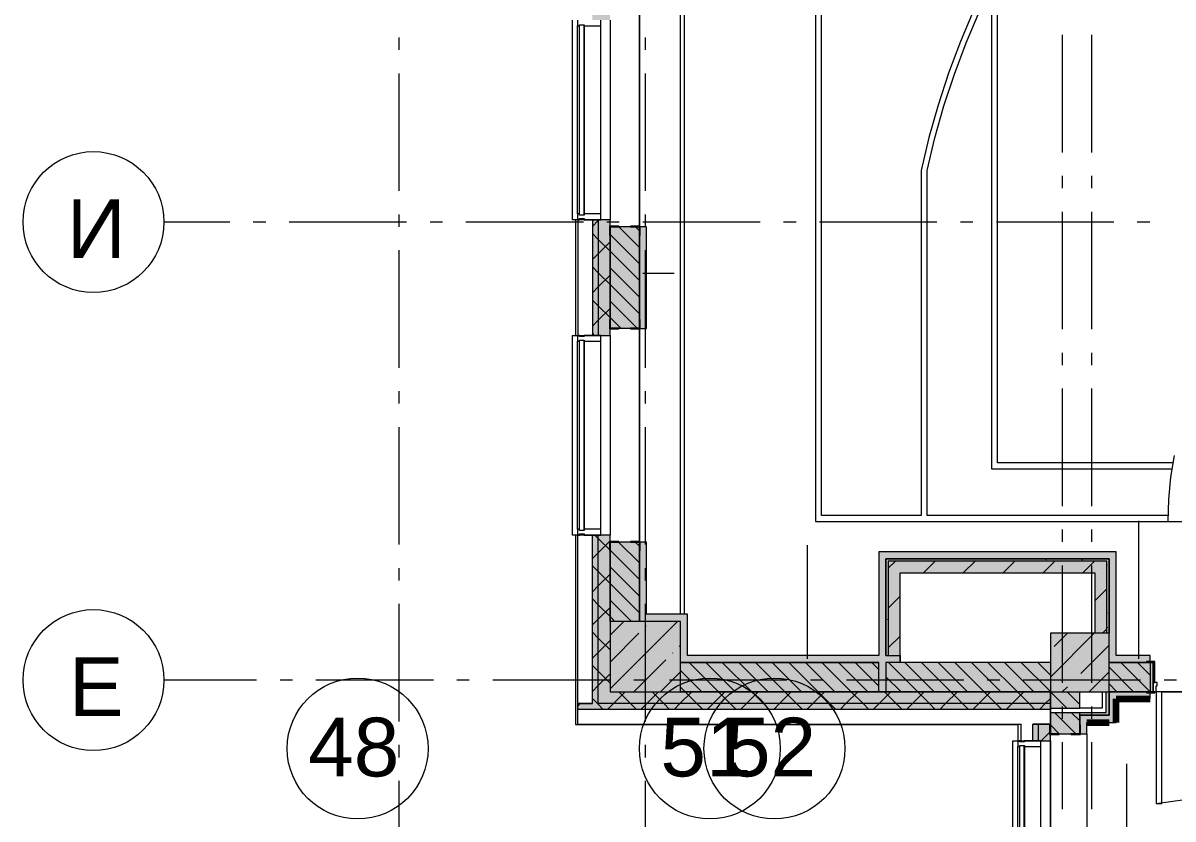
# Model space of a CAD drawing. Header units: millimetres. Extents: x -537608 to 253996, y -217170 to 186033.
# Drawn here: x -300162 to -290367, y -43134 to -36356 of the extents above; entities that cross this region are included whole.
import ezdxf

# ---------------------------------------------------------------- set-up
doc = ezdxf.new("R2010")
doc.units = ezdxf.units.MM
doc.layers.add('16) Лак 1.6м', color=160, linetype='Continuous', lineweight=90)
doc.layers.add('PDF _Геометрия', color=7, linetype='Continuous')
doc.layers.add('PDF _Текст', color=7, linetype='Continuous')
doc.layers.add('PDF _Сплошная заливка', color=7, linetype='Continuous', true_color=0xffffff)
doc.styles.add('PDF ArialMT', font='arial.ttf')

msp = doc.modelspace()

# ---------------------------------------------------------------- hatches: boundary and pattern name
at = {"layer": 'PDF _Сплошная заливка', "transparency": 33554559}
h = msp.add_hatch(color=256, dxfattribs=at)
h.paths.add_polyline_path([(-295261.3547, -42150.6668), (-295261.3547, -40715.6667), (-295311.355, -40715.6667), (-295311.355, -42150.6668)], flags=0)
h.paths.add_polyline_path([(-295311.355, -39015.6658), (-295261.3547, -39015.6658), (-295261.3547, -38030.6656), (-295311.355, -38030.6656), (-295311.355, -38192.9768)], flags=0)
h.paths.add_polyline_path([(-295261.3547, -36330.6647), (-295261.3547, -34830.6648), (-295311.355, -34830.6648), (-295311.355, -36330.6647)], flags=0)
h.paths.add_polyline_path([(-295261.3547, -33130.6639), (-295261.3547, -32145.6637), (-295311.355, -32145.6637), (-295311.355, -33130.6639)], flags=0)
h.paths.add_polyline_path([(-295261.3547, -30445.665), (-295261.3547, -28945.665), (-295311.355, -28945.665), (-295311.355, -30445.665)], flags=0)
h.paths.add_polyline_path([(-295261.3547, -27245.6642), (-295261.3547, -26260.6639), (-295311.355, -26260.6639), (-295311.355, -27245.6642)], flags=0)
h.paths.add_polyline_path([(-295261.3547, -24560.6631), (-295261.3547, -23062.1637), (-295311.355, -23062.1637), (-295311.355, -24560.6631)], flags=0)
h.paths.add_polyline_path([(-295311.355, -21362.1613), (-295261.3547, -21362.1613), (-295261.3547, -20377.8494), (-295311.355, -20377.8494), (-295311.355, -21105.3666)], flags=0)
h.paths.add_polyline_path([(-295261.3547, -18677.8486), (-295261.3547, -17176.3477), (-295311.355, -17176.3477), (-295311.355, -18677.8486)], flags=0)
h.paths.add_polyline_path([(-295311.355, -15476.348), (-295261.3547, -15476.348), (-295261.3547, -14493.3483), (-295311.355, -14493.3483), (-295311.355, -15409.4968)], flags=0)
h.paths.add_polyline_path([(-295261.3547, -12793.3472), (-295261.3547, -11300.6584), (-295311.355, -11300.6584), (-295311.355, -12793.3472)], flags=0)
h = msp.add_hatch(color=256, dxfattribs=at)
h.paths.add_polyline_path([(-295261.3547, -42050.6663), (-295161.3543, -42050.6663), (-295161.3543, -40715.6667), (-295261.3547, -40715.6667), (-295261.3547, -41450.6659)], flags=0)
h.paths.add_polyline_path([(-295161.3543, -39015.6658), (-295161.3543, -38030.6656), (-295261.3547, -38030.6656), (-295261.3547, -39015.6658)], flags=0)
h.paths.add_polyline_path([(-295161.3543, -36330.6647), (-295161.3543, -34830.6648), (-295261.3547, -34830.6648), (-295261.3547, -36330.6647)], flags=0)
h.paths.add_polyline_path([(-295161.3543, -33130.6639), (-295161.3543, -32145.6637), (-295261.3547, -32145.6637), (-295261.3547, -33130.6639)], flags=0)
h.paths.add_polyline_path([(-295161.3543, -30445.665), (-295161.3543, -28945.665), (-295261.3547, -28945.665), (-295261.3547, -30445.665)], flags=0)
h.paths.add_polyline_path([(-295161.3543, -27245.6642), (-295161.3543, -26260.6639), (-295261.3547, -26260.6639), (-295261.3547, -27245.6642)], flags=0)
h.paths.add_polyline_path([(-295161.3543, -24560.6631), (-295161.3543, -23062.1637), (-295261.3547, -23062.1637), (-295261.3547, -24560.6631)], flags=0)
h.paths.add_polyline_path([(-295161.3543, -21362.1613), (-295161.3543, -20377.8494), (-295261.3547, -20377.8494), (-295261.3547, -21362.1613)], flags=0)
h.paths.add_polyline_path([(-295161.3543, -18677.8486), (-295161.3543, -17176.3477), (-295261.3547, -17176.3477), (-295261.3547, -18677.8486)], flags=0)
h.paths.add_polyline_path([(-295261.3547, -15476.348), (-295161.3543, -15476.348), (-295161.3543, -14493.3483), (-295261.3547, -14493.3483), (-295261.3547, -15409.4968)], flags=0)
h.paths.add_polyline_path([(-295161.3543, -12793.3472), (-295161.3543, -11350.6587), (-295261.3547, -11350.6587), (-295261.3547, -12793.3472)], flags=0)
at = {"layer": 'PDF _Сплошная заливка', "true_color": 0xff7d7d, "transparency": 33554559}
for points in [[(-292871.3557, -42050.6663), (-292811.3551, -42050.6663), (-292811.3551, -40858.1664), (-292871.3557, -40858.1664), (-292871.3557, -41800.6674)], [(-290911.3555, -40918.1671), (-290911.3555, -40858.1664), (-292811.3551, -40858.1664), (-292811.3551, -40918.1671), (-291253.0918, -40918.1671)], [(-294561.356, -41450.6659), (-294501.3575, -41450.6659), (-294501.3575, -41390.6674), (-294851.3547, -41390.6674), (-294851.3547, -41450.6659), (-294605.0051, -41450.6659)]]:
    msp.add_hatch(color=11, dxfattribs=at).paths.add_polyline_path(points)
at = {"layer": 'PDF _Сплошная заливка', "transparency": 33554559}
for points in [[(-292811.3551, -41740.6667), (-292791.3563, -41740.6667), (-292791.3563, -40918.1671), (-292811.3551, -40918.1671), (-292811.3551, -41563.5453)], [(-290911.3555, -40938.1659), (-290911.3555, -40918.1671), (-292791.3563, -40918.1671), (-292791.3563, -40938.1659), (-290931.3543, -40938.1659)], [(-292791.3563, -41740.6667), (-292691.3558, -41740.6667), (-292691.3558, -40938.1659), (-292791.3563, -40938.1659), (-292791.3563, -41563.5453)], [(-291031.3547, -41038.1663), (-290931.3543, -41038.1663), (-290931.3543, -40938.1659), (-292691.3558, -40938.1659), (-292691.3558, -41038.1663), (-291253.0918, -41038.1663)], [(-290911.8313, -41550.6664), (-290911.3555, -41550.6664), (-290911.3555, -40938.1659), (-290931.3543, -40938.1659), (-290931.3543, -41550.6664)], [(-290911.3555, -42050.6663), (-290911.3555, -41550.6664), (-291411.3555, -41550.6664), (-291411.3555, -42050.6663), (-291253.0918, -42050.6663)], [(-292091.069, -42150.6668), (-291411.3555, -42150.6668), (-291411.3555, -42050.6663), (-295261.3547, -42050.6663), (-295261.3547, -42150.6668), (-292929.0484, -42150.6668)], [(-292929.0484, -42200.667), (-291411.3555, -42200.667), (-291411.3555, -42150.6668), (-295436.3555, -42150.6668), (-295436.3555, -42200.667), (-294605.0051, -42200.667)]]:
    msp.add_hatch(color=256, dxfattribs=at).paths.add_polyline_path(points)
at = {"layer": 'PDF _Сплошная заливка', "true_color": 0xff7d7d, "transparency": 33554559}
h = msp.add_hatch(color=11, dxfattribs=at)
h.paths.add_polyline_path([(-292929.0484, -41800.6674), (-292871.853, -41800.6674), (-292871.3557, -41740.6667), (-294561.356, -41740.6667), (-294561.356, -41800.6674)], flags=0)
h.paths.add_polyline_path([(-292811.3551, -41800.6674), (-292691.3558, -41800.6674), (-292691.3558, -41740.6667), (-292811.3551, -41740.6667)], flags=0)
at = {"layer": 'PDF _Сплошная заливка', "transparency": 33554559}
h = msp.add_hatch(color=256, dxfattribs=at)
h.paths.add_polyline_path([(-291411.3555, -42050.6663), (-291411.3555, -41800.6674), (-292811.3551, -41800.6674), (-292811.3551, -42050.6663), (-291672.0805, -42050.6663)], flags=0)
h.paths.add_polyline_path([(-292929.0484, -42050.6663), (-292871.3557, -42050.6663), (-292871.853, -41800.6674), (-294561.356, -41800.6674), (-294561.356, -42050.6663)], flags=0)
at = {"layer": 'PDF _Сплошная заливка', "true_color": 0xff7d7d, "transparency": 33554559}
h = msp.add_hatch(color=11, dxfattribs=at)
h.paths.add_polyline_path([(-290834.1032, -41800.6674), (-290591.3554, -41800.6674), (-290591.3554, -41792.6671), (-290561.354, -41792.6671), (-290561.354, -41740.6667), (-290911.3555, -41740.6667), (-290911.3555, -41800.6674)], flags=0)
h.paths.add_polyline_path([(-288531.3548, -41800.6674), (-288411.3534, -41800.6674), (-288411.3534, -41740.6667), (-288561.3541, -41740.6667), (-288561.3541, -41792.6671), (-288531.3548, -41792.6671)], flags=0)
at = {"layer": 'PDF _Сплошная заливка', "transparency": 33554559}
h = msp.add_hatch(color=256, dxfattribs=at)
h.paths.add_polyline_path([(-277161.3528, -42050.6663), (-277161.3528, -41800.6674), (-277561.3523, -41800.6674), (-277561.3523, -42050.6663), (-277211.3508, -42050.6663)], flags=0)
h.paths.add_polyline_path([(-279561.3522, -42050.6663), (-279561.3522, -41800.6674), (-282511.3541, -41800.6674), (-282511.3541, -42050.6663), (-279591.3515, -42050.6663)], flags=0)
h.paths.add_polyline_path([(-283131.3533, -42050.6663), (-283011.354, -42050.6663), (-283011.354, -41800.6674), (-287911.3535, -41800.6674), (-287911.3535, -42050.6663), (-286225.222, -42050.6663)], flags=0)
h.paths.add_polyline_path([(-288411.3534, -42050.6663), (-288411.3534, -41800.6674), (-288561.3541, -41800.6674), (-288561.3541, -42050.6663), (-288531.3548, -42050.6663)], flags=0)
h.paths.add_polyline_path([(-290591.3554, -42050.6663), (-290561.354, -42050.6663), (-290561.354, -41800.6674), (-290911.3555, -41800.6674), (-290911.3555, -42050.6663), (-290834.1032, -42050.6663)], flags=0)
h = msp.add_hatch(color=256, dxfattribs=at)
h.paths.add_polyline_path([(-291161.3544, -44900.6677), (-291161.3544, -44227.6671), (-291411.3555, -44227.6671), (-291411.3555, -44900.6677), (-291253.0918, -44900.6677)], flags=0)
h.paths.add_polyline_path([(-291161.3544, -42407.6671), (-291161.3544, -42225.6671), (-291411.3555, -42225.6671), (-291411.3555, -42407.6671), (-291253.0918, -42407.6671)], flags=0)
h.paths.add_polyline_path([(-291253.0918, -42190.6665), (-291161.3544, -42190.6665), (-291161.3544, -42050.6663), (-291411.3555, -42050.6663), (-291411.3555, -42190.6665)], flags=0)
at = {"layer": 'PDF _Сплошная заливка', "true_color": 0xff7d7d, "transparency": 33554559}
h = msp.add_hatch(color=11, dxfattribs=at)
h.paths.add_polyline_path([(-288411.3534, -42110.667), (-288411.3534, -42050.6663), (-288531.3548, -42050.6663), (-288531.3548, -42058.6667), (-288561.3541, -42058.6667), (-288561.3541, -42110.667), (-288471.3541, -42110.667)], flags=0)
h.paths.add_polyline_path([(-290851.3548, -42110.667), (-290561.354, -42110.667), (-290561.354, -42058.6667), (-290591.3554, -42056.8733), (-290591.3554, -42050.6663), (-290911.3555, -42050.6663), (-290911.3555, -42110.667)], flags=0)
at = {"layer": 'PDF _Сплошная заливка', "transparency": 33554559}
h = msp.add_hatch(color=256, dxfattribs=at)
h.paths.add_polyline_path([(-291511.3559, -44800.6673), (-291411.3555, -44800.6673), (-291411.3555, -44167.6664), (-291511.3559, -44167.6664), (-291511.3559, -44750.6671)], flags=0)
h.paths.add_polyline_path([(-291511.3559, -42467.6678), (-291411.3555, -42464.8797), (-291411.3555, -42325.6675), (-291511.3559, -42327.6676), (-291511.3559, -42464.8797)], flags=0)

# ---------------------------------------------------------------- linework, layer by layer
at = {"layer": '16) Лак 1.6м'}
for p, q in [((-290851.3548, -42310.6657), (-290851.3548, -42110.667)), ((-290851.3548, -42110.667), (-290561.354, -42110.667)), ((-291101.3559, -42310.6657), (-290911.3555, -42310.6657))]:
    msp.add_line(p, q, dxfattribs=at)
at = {"layer": 'PDF _Геометрия', "color": 9, "lineweight": 9, "true_color": 0xc0c0c0}
for p, q in [((-293411.3037, -26625.1785), (-293411.3037, -40600.1822)), ((-293361.3057, -40550.182), (-293361.3057, -26625.1785)), ((-291861.3036, -40100.9293), (-291861.3036, -35945.0749)), ((-291911.3038, -36042.8212), (-291911.3038, -40150.9295)), ((-294561.356, -41390.6674), (-294561.356, -36060.6648)), ((-295161.3543, -36330.6647), (-295161.3543, -38030.6656)), ((-294911.3576, -36275.9775), (-294911.3576, -38084.6659)), ((-294911.3576, -38084.6659), (-294911.3576, -36275.9775)), ((-292064.5791, -36250.4413), (-292176.8836, -36514.301)), ((-292128.0934, -36523.972), (-292016.3787, -36262.4742)), ((-292176.8836, -36514.301), (-292277.8831, -36782.6925)), ((-292228.6149, -36789.976), (-292128.0934, -36523.972)), ((-292277.8831, -36782.6925), (-292367.39, -37055.1317)), ((-292317.7622, -37060.0017), (-292228.6149, -36789.976)), ((-292367.39, -37055.1317), (-292445.243, -37331.1276)), ((-292395.372, -37333.569), (-292317.7622, -37060.0017)), ((-292445.243, -37331.1276), (-292511.3042, -37610.1806)), ((-292461.304, -37610.1806), (-292395.372, -37333.569)), ((-292511.3042, -37610.1806), (-292511.3042, -40550.182)), ((-292461.304, -40550.182), (-292461.304, -37610.1806)), ((-294911.3576, -38960.9786), (-294911.3576, -40769.6671)), ((-294911.3576, -40769.6671), (-294911.3576, -38960.9786)), ((-295161.3543, -39015.6658), (-295161.3543, -40715.6667)), ((-290358.1668, -40038.0372), (-290387.6472, -40224.1816)), ((-291911.3038, -40150.9295), (-290376.0471, -40150.9295)), ((-290368.1263, -40100.9293), (-291861.3036, -40100.9293)), ((-290387.6472, -40224.1816), (-290405.3832, -40411.8094)), ((-290405.3832, -40411.8094), (-290411.3038, -40600.1822)), ((-292511.3042, -40550.182), (-293361.3057, -40550.182)), ((-290409.7322, -40550.182), (-292461.304, -40550.182)), ((-293411.3037, -40600.1822), (-290411.3038, -40600.1822)), ((-290411.3038, -40600.1822), (-281411.302, -40600.1822)), ((-290461.3557, -42050.6663), (-288661.3545, -42050.6663)), ((-288661.3545, -42050.6663), (-290461.3557, -42050.6663))]:
    msp.add_line(p, q, dxfattribs=at)
at = {"layer": 'PDF _Геометрия', "lineweight": 9}
for p, q in [((-294531.3568, -36060.6648), (-294531.3568, -41390.6674)), ((-295438.3578, -36330.6647), (-295438.3578, -36380.6649)), ((-295241.3581, -36380.6649), (-295241.3581, -36330.6647)), ((-295438.3578, -37980.6653), (-295438.3578, -36380.6649)), ((-295438.3578, -36380.6649), (-295421.358, -36380.6649)), ((-295421.358, -36370.6644), (-295381.3561, -36370.6644)), ((-295421.358, -36380.6649), (-295421.358, -36370.6644)), ((-295421.358, -37980.6653), (-295421.358, -36380.6649)), ((-295381.3561, -36370.6644), (-295381.3561, -36380.6649)), ((-295381.3561, -36380.6649), (-295241.3581, -36380.6649)), ((-295241.3581, -37980.6653), (-295241.3581, -36380.6649)), ((-295421.358, -37980.6653), (-295438.3578, -37980.6653)), ((-295438.3578, -37980.6653), (-295438.3578, -38030.6656)), ((-295421.358, -37990.6657), (-295421.358, -37980.6653)), ((-295381.3561, -37990.6657), (-295421.358, -37990.6657)), ((-295241.3581, -37980.6653), (-295381.3561, -37980.6653)), ((-295381.3561, -37980.6653), (-295381.3561, -37990.6657)), ((-295241.3581, -38030.6656), (-295241.3581, -37980.6653)), ((-295436.3555, -38030.6656), (-295456.3565, -38030.6656)), ((-295456.3565, -38030.6656), (-295456.3565, -39015.6658)), ((-295438.3578, -38030.6656), (-295421.358, -38030.6656)), ((-295311.355, -38030.6656), (-295436.3555, -38030.6656)), ((-295436.3555, -38030.6656), (-295436.3555, -39015.6658)), ((-295421.358, -38030.6656), (-295421.358, -38020.665)), ((-295421.358, -38020.665), (-295381.3561, -38020.665)), ((-295381.3561, -38020.665), (-295381.3561, -38030.6656)), ((-295381.3561, -38030.6656), (-295241.3581, -38030.6656)), ((-295261.3547, -38030.6656), (-295311.355, -38030.6656)), ((-295311.355, -38030.6656), (-295311.355, -39015.6658)), ((-295311.355, -38087.5078), (-295261.3547, -38037.5076)), ((-295261.3547, -38037.5076), (-295254.5127, -38030.6656)), ((-295161.3543, -38030.6656), (-295261.3547, -38030.6656)), ((-295261.3547, -38030.6656), (-295261.3547, -39015.6658)), ((-295161.3543, -39015.6658), (-295161.3543, -38030.6656)), ((-294911.3576, -38090.6662), (-295161.3543, -38090.6662)), ((-295161.3543, -38090.6662), (-295161.3543, -38954.9784)), ((-294911.3576, -38266.1514), (-295086.8406, -38090.6662)), ((-294911.3576, -38124.7302), (-294945.4216, -38090.6662)), ((-294911.3576, -38954.9784), (-294911.3576, -38090.6662)), ((-294851.3547, -38090.6662), (-294911.3576, -38090.6662)), ((-294911.3576, -38090.6662), (-294911.3576, -38954.9784)), ((-294851.3547, -38955.6652), (-294851.3547, -38090.6662)), ((-295261.3547, -38198.9942), (-295311.355, -38148.994)), ((-295161.3543, -38298.9947), (-295261.3547, -38198.9942)), ((-294911.3576, -38407.5746), (-295161.3543, -38157.5736)), ((-295261.3547, -38320.352), (-295161.3543, -38220.3516)), ((-295311.355, -38370.3522), (-295261.3547, -38320.352)), ((-294911.3576, -38548.9958), (-295161.3543, -38298.9947)), ((-295261.3547, -38481.8386), (-295311.355, -38431.8384)), ((-295161.3543, -38581.8369), (-295261.3547, -38481.8386)), ((-294911.3576, -38690.4169), (-295161.3543, -38440.4158)), ((-294881.354, -38485.0293), (-294615.2058, -38485.0293)), ((-295261.3547, -38603.1943), (-295161.3543, -38503.1938)), ((-294911.3576, -38831.838), (-295161.3543, -38581.8369)), ((-295311.355, -38653.1945), (-295261.3547, -38603.1943)), ((-295261.3547, -38764.6809), (-295311.355, -38714.6806)), ((-295161.3543, -38864.6813), (-295261.3547, -38764.6809)), ((-295261.3547, -38886.0365), (-295161.3543, -38786.036)), ((-294929.6361, -38954.9784), (-295161.3543, -38723.2602)), ((-295071.0594, -38954.9784), (-295161.3543, -38864.6813)), ((-295311.355, -38936.0367), (-295261.3547, -38886.0365)), ((-295161.3543, -38954.9784), (-294911.3576, -38954.9784)), ((-294911.3576, -38954.9784), (-294911.3576, -38955.6652)), ((-294911.3576, -38955.6652), (-294851.3547, -38955.6652)), ((-295456.3565, -39015.6658), (-295436.3555, -39015.6658)), ((-295421.358, -39015.6658), (-295438.3578, -39015.6658)), ((-295438.3578, -39015.6658), (-295438.3578, -39065.666)), ((-295438.3578, -40665.6664), (-295438.3578, -39065.666)), ((-295438.3578, -39065.666), (-295421.358, -39065.666)), ((-295436.3555, -39015.6658), (-295311.355, -39015.6658)), ((-295421.358, -39025.6663), (-295421.358, -39015.6658)), ((-295381.3561, -39025.6663), (-295421.358, -39025.6663)), ((-295421.358, -39055.6656), (-295381.3561, -39055.6656)), ((-295421.358, -39065.666), (-295421.358, -39055.6656)), ((-295421.358, -40665.6664), (-295421.358, -39065.666)), ((-295241.3581, -39015.6658), (-295381.3561, -39015.6658)), ((-295381.3561, -39015.6658), (-295381.3561, -39025.6663)), ((-295381.3561, -39055.6656), (-295381.3561, -39065.666)), ((-295381.3561, -39065.666), (-295241.3581, -39065.666)), ((-295293.2142, -39015.6658), (-295311.355, -38997.5229)), ((-295311.355, -39015.6658), (-295261.3547, -39015.6658)), ((-295261.3547, -39015.6658), (-295161.3543, -39015.6658)), ((-295241.3581, -39065.666), (-295241.3581, -39015.6658)), ((-295241.3581, -40665.6664), (-295241.3581, -39065.666)), ((-290657.8257, -41770.666), (-290657.8257, -40594.0549)), ((-295436.3555, -40715.6667), (-295456.3565, -40715.6667)), ((-295456.3565, -40715.6667), (-295456.3565, -42050.6663)), ((-295421.358, -40665.6664), (-295438.3578, -40665.6664)), ((-295438.3578, -40665.6664), (-295438.3578, -40715.6667)), ((-295438.3578, -40715.6667), (-295421.358, -40715.6667)), ((-295436.3555, -42050.6663), (-295436.3555, -40715.6667)), ((-295311.355, -40715.6667), (-295436.3555, -40715.6667)), ((-295421.358, -40675.6669), (-295421.358, -40665.6664)), ((-295381.3561, -40675.6669), (-295421.358, -40675.6669)), ((-295421.358, -40715.6667), (-295421.358, -40705.6662)), ((-295421.358, -40705.6662), (-295381.3561, -40705.6662)), ((-295241.3581, -40665.6664), (-295381.3561, -40665.6664)), ((-295381.3561, -40665.6664), (-295381.3561, -40675.6669)), ((-295381.3561, -40705.6662), (-295381.3561, -40715.6667)), ((-295381.3561, -40715.6667), (-295241.3581, -40715.6667)), ((-295311.355, -42050.6663), (-295311.355, -40715.6667)), ((-295261.3547, -40715.6667), (-295311.355, -40715.6667)), ((-295261.3547, -40744.5809), (-295290.2689, -40715.6667)), ((-295261.3547, -42050.6663), (-295261.3547, -40715.6667)), ((-295161.3543, -40715.6667), (-295261.3547, -40715.6667)), ((-295161.3543, -40844.5791), (-295261.3547, -40744.5809)), ((-295241.3581, -40715.6667), (-295241.3581, -40665.6664)), ((-295161.3543, -41450.6659), (-295161.3543, -40715.6667)), ((-295261.3547, -40865.9364), (-295161.3543, -40765.936)), ((-294911.3576, -40775.6673), (-295161.3543, -40775.6673)), ((-295161.3543, -40775.6673), (-295161.3543, -41450.6659)), ((-294911.3576, -40953.1591), (-295088.8471, -40775.6673)), ((-294911.3576, -40811.738), (-294947.4281, -40775.6673)), ((-294851.3547, -40775.6673), (-294911.3576, -40775.6673)), ((-294911.3576, -40775.6673), (-294911.3576, -41450.6659)), ((-294911.3576, -41450.6659), (-294911.3576, -40775.6673)), ((-294851.3547, -41390.6674), (-294851.3547, -40775.6673)), ((-293478.7816, -41770.666), (-293478.7816, -40801.1906)), ((-295311.355, -40915.9366), (-295261.3547, -40865.9364)), ((-294911.3576, -41094.5802), (-295161.3543, -40844.5791)), ((-292811.3551, -40858.1664), (-292871.3557, -40858.1664)), ((-292871.3557, -40858.1664), (-292871.3557, -41740.6667)), ((-290911.3555, -40858.1664), (-292811.3551, -40858.1664)), ((-292791.3563, -40918.1671), (-292811.3551, -40918.1671)), ((-292811.3551, -40918.1671), (-292811.3551, -41563.5453)), ((-292811.3551, -41563.5453), (-292811.3551, -40918.1671)), ((-292811.3551, -40918.1671), (-290911.3555, -40918.1671)), ((-292691.3558, -40918.1671), (-292791.3563, -40918.1671)), ((-292791.3563, -40998.0891), (-292731.4331, -40938.1659)), ((-292691.3558, -40938.1659), (-292791.3563, -40938.1659)), ((-292791.3563, -40938.1659), (-292791.3563, -41563.5453)), ((-290911.3555, -40918.1671), (-292691.3558, -40918.1671)), ((-290931.3543, -40938.1659), (-292691.3558, -40938.1659)), ((-292492.0224, -41038.1663), (-292392.0219, -40938.1659)), ((-292152.6091, -41038.1663), (-292052.6109, -40938.1659)), ((-291813.198, -41038.1663), (-291713.1997, -40938.1659)), ((-291473.7869, -41038.1663), (-291373.7865, -40938.1659)), ((-291134.3758, -41038.1663), (-291034.3753, -40938.1659)), ((-290931.3543, -41038.1663), (-290931.3543, -40938.1659)), ((-290851.3548, -40858.1664), (-290911.3555, -40858.1664)), ((-290911.3555, -40918.1671), (-290911.3555, -41550.6664)), ((-290911.3555, -40938.1659), (-290911.3555, -40918.1671)), ((-290911.3555, -41038.1663), (-290911.3555, -40938.1659)), ((-290851.3548, -41740.6667), (-290851.3548, -40858.1664)), ((-295261.3547, -41027.4231), (-295311.355, -40977.4229)), ((-295161.3543, -41127.4235), (-295261.3547, -41027.4231)), ((-294911.3576, -41236.0013), (-295161.3543, -40986.0024)), ((-292691.3558, -41740.6667), (-292691.3558, -41038.1663)), ((-292691.3558, -41038.1663), (-291031.3547, -41038.1663)), ((-291031.3547, -41038.1663), (-291031.3547, -41550.6664)), ((-290931.3543, -41550.6664), (-290931.3543, -41038.1663)), ((-290911.3555, -41550.6664), (-290911.3555, -41038.1663)), ((-295261.3547, -41148.7786), (-295161.3543, -41048.7782)), ((-294911.3576, -41377.4224), (-295161.3543, -41127.4235)), ((-295311.355, -41198.7789), (-295261.3547, -41148.7786)), ((-291031.3547, -41274.5564), (-290931.3543, -41174.556)), ((-295261.3547, -41310.2653), (-295311.355, -41260.2651)), ((-295161.3543, -41410.2657), (-295261.3547, -41310.2653)), ((-295261.3547, -41431.6209), (-295161.3543, -41331.6226)), ((-294979.533, -41450.6659), (-295161.3543, -41268.8446)), ((-292791.3563, -41337.5002), (-292691.3558, -41237.4997)), ((-295311.355, -41481.6211), (-295261.3547, -41431.6209)), ((-295120.9563, -41450.6659), (-295161.3543, -41410.2657)), ((-294501.3575, -41390.6674), (-294851.3547, -41390.6674)), ((-294501.3575, -41450.6659), (-294501.3575, -41390.6674)), ((-295161.3543, -41568.7296), (-295043.2949, -41450.6659)), ((-295161.3543, -42024.9256), (-294587.0967, -41450.6659)), ((-294561.356, -41450.6659), (-295161.3543, -41450.6659)), ((-295161.3543, -41450.6659), (-295161.3543, -42050.6663)), ((-294858.6705, -41494.1427), (-294853.9296, -41489.4019)), ((-294561.356, -42050.6663), (-294561.356, -41450.6659)), ((-294501.3575, -41740.6667), (-294501.3575, -41450.6659)), ((-290968.0536, -41550.6664), (-290931.3543, -41513.9671)), ((-295261.3547, -41593.1076), (-295311.355, -41543.1073)), ((-295161.3543, -41693.108), (-295261.3547, -41593.1076)), ((-295261.3547, -41714.4653), (-295161.3543, -41614.4648)), ((-295161.3543, -41796.8265), (-294915.6979, -41551.168)), ((-292811.3551, -41563.5453), (-292811.3551, -41740.6667)), ((-292811.3551, -41740.6667), (-292811.3551, -41563.5453)), ((-292791.3563, -41563.5453), (-292791.3563, -41740.6667)), ((-292791.3563, -41676.9113), (-292691.3558, -41576.9109)), ((-291411.3555, -41924.5011), (-291037.5187, -41550.6664)), ((-290911.3555, -41550.6664), (-291411.3555, -41550.6664)), ((-291411.3555, -41550.6664), (-291411.3555, -42050.6663)), ((-291380.1678, -41665.2165), (-291265.6177, -41550.6664)), ((-290911.3555, -42050.6663), (-290911.3555, -41550.6664)), ((-295311.355, -41764.4655), (-295261.3547, -41714.4653)), ((-294630.5735, -41722.2418), (-294625.8328, -41717.5009)), ((-294573.5504, -41665.2165), (-294561.356, -41653.0243)), ((-291152.0709, -41893.3155), (-290911.3555, -41652.6001)), ((-294958.9981, -42050.6663), (-294687.5967, -41779.267)), ((-292891.854, -41800.6674), (-294561.356, -41800.6674)), ((-294561.356, -41800.6674), (-292871.853, -41800.6674)), ((-292871.3557, -41740.6667), (-294501.3575, -41740.6667)), ((-294238.1115, -42050.6663), (-294488.1125, -41800.6674)), ((-294096.6925, -42050.6663), (-294346.6892, -41800.6674)), ((-293955.2693, -42050.6663), (-294205.2703, -41800.6674)), ((-293813.846, -42050.6663), (-294063.847, -41800.6674)), ((-293672.427, -42050.6663), (-293922.4281, -41800.6674)), ((-293531.0038, -42050.6663), (-293781.0048, -41800.6674)), ((-293389.5848, -42050.6663), (-293639.5858, -41800.6674)), ((-293248.1615, -42050.6663), (-293498.1626, -41800.6674)), ((-293106.7404, -42050.6663), (-293356.7414, -41800.6674)), ((-292965.3193, -42050.6663), (-293215.3203, -41800.6674)), ((-292871.3557, -42003.2088), (-293073.8992, -41800.6674)), ((-292871.3557, -41861.7876), (-292932.4781, -41800.6674)), ((-292871.853, -41800.6674), (-292891.854, -41800.6674)), ((-292871.3557, -41800.6674), (-292871.853, -41800.6674)), ((-292871.853, -41800.6674), (-292871.3557, -41800.6674)), ((-292871.3557, -42050.6663), (-292871.3557, -41800.6674)), ((-292811.3551, -41740.6667), (-292791.3563, -41740.6667)), ((-292791.3563, -41800.6674), (-292811.3551, -41800.6674)), ((-292811.3551, -41800.6674), (-292811.3551, -42050.6663)), ((-292791.3563, -41740.6667), (-292691.3558, -41740.6667)), ((-292691.3558, -41800.6674), (-292791.3563, -41800.6674)), ((-292541.0559, -42050.6663), (-292791.0548, -41800.6674)), ((-292691.3558, -41800.6674), (-292691.3558, -41740.6667)), ((-292691.3558, -41740.6667), (-292691.3558, -41800.6674)), ((-291411.3555, -41800.6674), (-292691.3558, -41800.6674)), ((-292399.6348, -42050.6663), (-292649.6337, -41800.6674)), ((-292258.2136, -42050.6663), (-292508.2126, -41800.6674)), ((-292116.7904, -42050.6663), (-292366.7915, -41800.6674)), ((-291975.3692, -42050.6663), (-292225.3704, -41800.6674)), ((-291833.9481, -42050.6663), (-292083.9492, -41800.6674)), ((-291692.527, -42050.6663), (-291942.5281, -41800.6674)), ((-291551.1059, -42050.6663), (-291801.1049, -41800.6674)), ((-291411.3555, -42048.9957), (-291659.6838, -41800.6674)), ((-291411.3555, -41907.5745), (-291518.2626, -41800.6674)), ((-290591.3554, -41800.6674), (-290911.3555, -41800.6674)), ((-290911.3555, -41800.6674), (-290591.3554, -41800.6674)), ((-290561.354, -41740.6667), (-290851.3548, -41740.6667)), ((-290561.354, -42050.4683), (-290811.1571, -41800.6674)), ((-290561.354, -41909.0472), (-290669.7338, -41800.6674)), ((-290521.3543, -41792.6671), (-290591.3554, -41792.6671)), ((-290591.3554, -41792.6671), (-290591.3554, -41800.6674)), ((-290591.3554, -41800.6674), (-290521.3543, -41800.6674)), ((-290561.354, -41792.6671), (-290561.354, -41740.6667)), ((-290536.356, -41800.6674), (-290561.354, -41800.6674)), ((-290561.354, -41800.6674), (-290561.354, -42050.6663)), ((-290536.356, -42050.6663), (-290536.356, -41800.6674)), ((-290521.3543, -41800.6674), (-290536.356, -41800.6674)), ((-290536.356, -41800.6674), (-290536.356, -41970.6668)), ((-290521.3543, -41800.6674), (-290521.3543, -41792.6671)), ((-290521.3543, -41970.6668), (-290521.3543, -41800.6674)), ((-295261.3547, -41875.9519), (-295311.355, -41825.9517)), ((-295161.3543, -41975.9502), (-295261.3547, -41875.9519)), ((-295261.3547, -41997.3075), (-295161.3543, -41897.3071)), ((-294730.9012, -42050.6663), (-294561.356, -41881.1233)), ((-294379.5348, -42050.6663), (-294561.356, -41868.845)), ((-291081.3226, -42050.6663), (-290911.3555, -41880.6992)), ((-290702.5771, -42050.6663), (-290911.3555, -41841.89)), ((-295311.355, -42047.3077), (-295261.3547, -41997.3075)), ((-294520.9537, -42050.6663), (-294561.356, -42010.2661)), ((-292682.477, -42050.6663), (-292811.3551, -41921.7884)), ((-291309.4217, -42050.6663), (-291266.1193, -42007.3639)), ((-291209.094, -41950.3408), (-291204.3532, -41945.5979)), ((-290843.9982, -42050.6663), (-290911.3555, -41983.3112)), ((-290501.3555, -41970.6668), (-290536.356, -41970.6668)), ((-290536.356, -41970.6668), (-290536.356, -42050.6663)), ((-290536.356, -41970.6668), (-290521.3543, -41970.6668)), ((-290511.3559, -42050.6663), (-290511.3559, -42000.6661)), ((-290511.3559, -42000.6661), (-290501.3555, -42000.6661)), ((-290501.3555, -42000.6661), (-290501.3555, -41970.6668)), ((-295456.3565, -42050.6663), (-295456.3565, -42150.6668)), ((-295436.3555, -42150.6668), (-295436.3555, -42050.6663)), ((-295311.355, -42150.6668), (-295311.355, -42050.6663)), ((-295269.4843, -42150.6668), (-295311.355, -42108.794)), ((-295261.3547, -42150.6668), (-295261.3547, -42050.6663)), ((-295161.3543, -42050.6663), (-294561.356, -42050.6663)), ((-295131.8717, -42150.6668), (-295031.8713, -42050.6663)), ((-294986.642, -42150.6668), (-295086.6425, -42050.6663)), ((-294849.0295, -42150.6668), (-294749.0291, -42050.6663)), ((-294703.7998, -42150.6668), (-294803.796, -42050.6663)), ((-294566.1873, -42150.6668), (-294466.1868, -42050.6663)), ((-291411.3555, -42050.6663), (-294561.356, -42050.6663)), ((-294561.356, -42050.6663), (-292871.3557, -42050.6663)), ((-294420.9533, -42150.6668), (-294520.9537, -42050.6663)), ((-294283.345, -42150.6668), (-294183.3446, -42050.6663)), ((-294138.1111, -42150.6668), (-294238.1115, -42050.6663)), ((-294000.5028, -42150.6668), (-293900.5024, -42050.6663)), ((-293855.2688, -42150.6668), (-293955.2693, -42050.6663)), ((-293717.6606, -42150.6668), (-293617.6601, -42050.6663)), ((-293572.4266, -42150.6668), (-293672.427, -42050.6663)), ((-293434.8162, -42150.6668), (-293334.8157, -42050.6663)), ((-293289.5844, -42150.6668), (-293389.5848, -42050.6663)), ((-293151.974, -42150.6668), (-293051.9735, -42050.6663)), ((-293006.7421, -42150.6668), (-293106.7404, -42050.6663)), ((-292871.3557, -42050.6663), (-292811.3551, -42050.6663)), ((-292869.1296, -42150.6668), (-292769.1313, -42050.6663)), ((-292723.8977, -42150.6668), (-292823.8981, -42050.6663)), ((-292811.3551, -42050.6663), (-291411.3555, -42050.6663)), ((-292586.2873, -42150.6668), (-292486.2869, -42050.6663)), ((-292441.0555, -42150.6668), (-292541.0559, -42050.6663)), ((-292303.4451, -42150.6668), (-292203.4447, -42050.6663)), ((-292158.2133, -42150.6668), (-292258.2136, -42050.6663)), ((-292020.6029, -42150.6668), (-291920.6024, -42050.6663)), ((-291875.371, -42150.6668), (-291975.3692, -42050.6663)), ((-291737.7585, -42150.6668), (-291637.7602, -42050.6663)), ((-291592.5266, -42150.6668), (-291692.527, -42050.6663)), ((-291454.9163, -42150.6668), (-291411.3555, -42107.1061)), ((-291411.3555, -42150.6668), (-291411.3555, -42050.6663)), ((-291411.3555, -42050.6663), (-291411.3555, -42190.6665)), ((-291411.3555, -42050.6663), (-290911.3555, -42050.6663)), ((-291269.6846, -42190.6665), (-291409.6848, -42050.6663)), ((-291161.3544, -42157.5756), (-291268.2637, -42050.6663)), ((-291161.3544, -42190.6665), (-291161.3544, -42050.6663)), ((-290971.3562, -42050.6663), (-290971.3562, -42190.6665)), ((-290936.3556, -42225.6671), (-290936.3556, -42050.6663)), ((-290911.3555, -42110.667), (-290911.3555, -42050.6663)), ((-290911.3555, -42050.6663), (-290591.3554, -42050.6663)), ((-290591.3554, -42050.6663), (-290911.3555, -42050.6663)), ((-290911.3555, -42050.6663), (-290911.3555, -42250.6672)), ((-290911.3555, -42250.6672), (-290911.3555, -42110.667)), ((-290521.3543, -42050.6663), (-290591.3554, -42050.6663)), ((-290591.3554, -42050.6663), (-290591.3554, -42058.6667)), ((-290591.3554, -42058.6667), (-290521.3543, -42058.6667)), ((-290561.354, -42050.6663), (-290536.356, -42050.6663)), ((-290561.354, -42110.667), (-290561.354, -42058.6667)), ((-290536.356, -42050.6663), (-290511.3559, -42050.6663)), ((-290521.3543, -42058.6667), (-290521.3543, -42050.6663)), ((-290461.3557, -42050.6663), (-290511.3559, -42050.6663)), ((-290511.3559, -42050.6663), (-290511.3559, -43000.6661)), ((-290461.3557, -43000.6661), (-290461.3557, -42050.6663)), ((-295456.3565, -42150.6668), (-295456.3565, -42200.667)), ((-295456.3565, -42200.667), (-295456.3565, -42325.6675)), ((-295436.3555, -42172.3083), (-295414.714, -42150.6668)), ((-295436.3555, -42150.6668), (-295311.355, -42150.6668)), ((-295311.355, -42150.6668), (-295436.3555, -42150.6668)), ((-295436.3555, -42200.667), (-295436.3555, -42150.6668)), ((-291411.3555, -42200.667), (-295436.3555, -42200.667)), ((-295436.3555, -42325.6675), (-295436.3555, -42200.667)), ((-295219.4841, -42200.667), (-295269.4843, -42150.6668)), ((-291411.3555, -42150.6668), (-295261.3547, -42150.6668)), ((-295181.8719, -42200.667), (-295131.8717, -42150.6668)), ((-294936.6418, -42200.667), (-294986.642, -42150.6668)), ((-294899.0297, -42200.667), (-294849.0295, -42150.6668)), ((-294653.7996, -42200.667), (-294703.7998, -42150.6668)), ((-294616.1875, -42200.667), (-294566.1873, -42150.6668)), ((-294370.9531, -42200.667), (-294420.9533, -42150.6668)), ((-294333.3453, -42200.667), (-294283.345, -42150.6668)), ((-294088.1108, -42200.667), (-294138.1111, -42150.6668)), ((-294050.503, -42200.667), (-294000.5028, -42150.6668)), ((-293805.2686, -42200.667), (-293855.2688, -42150.6668)), ((-293767.6608, -42200.667), (-293717.6606, -42150.6668)), ((-293522.4264, -42200.667), (-293572.4266, -42150.6668)), ((-293484.8143, -42200.667), (-293434.8162, -42150.6668)), ((-293239.5841, -42200.667), (-293289.5844, -42150.6668)), ((-293201.9742, -42200.667), (-293151.974, -42150.6668)), ((-292956.7419, -42200.667), (-293006.7421, -42150.6668)), ((-292919.1298, -42200.667), (-292869.1296, -42150.6668)), ((-292673.8975, -42200.667), (-292723.8977, -42150.6668)), ((-292636.2876, -42200.667), (-292586.2873, -42150.6668)), ((-292391.0553, -42200.667), (-292441.0555, -42150.6668)), ((-292353.4453, -42200.667), (-292303.4451, -42150.6668)), ((-292108.2131, -42200.667), (-292158.2133, -42150.6668)), ((-292070.6031, -42200.667), (-292020.6029, -42150.6668)), ((-291825.3708, -42200.667), (-291875.371, -42150.6668)), ((-291787.7587, -42200.667), (-291737.7585, -42150.6668)), ((-291542.5264, -42200.667), (-291592.5266, -42150.6668)), ((-291504.9165, -42200.667), (-291454.9163, -42150.6668)), ((-291411.3555, -42200.667), (-291411.3555, -42150.6668)), ((-291411.1057, -42190.6665), (-291411.3555, -42190.4168)), ((-291411.3555, -42190.6665), (-291411.3555, -42225.6671)), ((-291411.3555, -42190.6665), (-291161.3544, -42190.6665)), ((-291411.3555, -42325.6675), (-291411.3555, -42200.667)), ((-290971.3562, -42190.6665), (-291161.3544, -42190.6665)), ((-291411.3555, -42225.6671), (-291411.3555, -42407.6671)), ((-291411.3555, -42225.6671), (-291161.3544, -42225.6671)), ((-291194.1052, -42407.6671), (-291376.1052, -42225.6671)), ((-291161.3544, -42298.9967), (-291234.6841, -42225.6671)), ((-291161.3544, -42250.6672), (-291161.3544, -42225.6671)), ((-291161.3544, -42225.6671), (-290971.3562, -42225.6671)), ((-291161.3544, -42407.6671), (-291161.3544, -42250.6672)), ((-291161.3544, -42250.6672), (-291101.3559, -42250.6672)), ((-290971.3562, -42250.6672), (-291161.3544, -42250.6672)), ((-291161.3544, -42250.6672), (-291161.3544, -42407.6671)), ((-291101.3559, -42250.6672), (-290911.3555, -42250.6672)), ((-291101.3559, -42407.6671), (-291101.3559, -42310.6657)), ((-290971.3562, -42225.6671), (-290936.3556, -42225.6671)), ((-290936.3556, -42250.6672), (-290971.3562, -42250.6672)), ((-290911.3555, -42250.6672), (-290936.3556, -42250.6672)), ((-290911.3555, -42310.6657), (-290851.3548, -42310.6657)), ((-295456.3565, -42325.6675), (-295456.3565, -42327.6676)), ((-295456.3565, -42327.6676), (-295436.3555, -42327.6676)), ((-295436.3555, -42325.6675), (-291661.3544, -42325.6675)), ((-295436.3555, -42327.6676), (-295436.3555, -42325.6675)), ((-295436.3555, -42327.6676), (-291688.3546, -42327.6676)), ((-291661.3544, -42327.6676), (-291688.3546, -42327.6676)), ((-291688.3546, -42327.6676), (-291688.3546, -42467.6678)), ((-291661.3544, -42325.6675), (-291661.3544, -42327.6676)), ((-291661.3544, -42467.6678), (-291661.3544, -42327.6676)), ((-291561.3561, -42327.6676), (-291561.3561, -42325.6675)), ((-291561.3561, -42325.6675), (-291511.3559, -42325.6675)), ((-291511.3559, -42325.6675), (-291561.3561, -42325.6675)), ((-291561.3561, -42467.6678), (-291561.3561, -42327.6676)), ((-291511.3559, -42327.6676), (-291511.3559, -42325.6675)), ((-291511.3559, -42325.6675), (-291411.3555, -42325.6675)), ((-291411.3555, -42325.6675), (-291511.3559, -42325.6675)), ((-291511.3559, -42467.6678), (-291511.3559, -42327.6676)), ((-291489.0729, -42467.6678), (-291411.3555, -42389.9483)), ((-291411.3555, -42331.8379), (-291417.528, -42325.6675)), ((-291411.3555, -42327.6676), (-291411.3555, -42325.6675)), ((-291411.3555, -42467.6678), (-291411.3555, -42327.6676)), ((-291335.5263, -42407.6671), (-291411.3555, -42331.8379)), ((-291411.3555, -42407.6671), (-291161.3544, -42407.6671)), ((-291161.3544, -42407.6671), (-291101.3559, -42407.6671)), ((-291101.3559, -42407.6671), (-291101.3559, -44227.6671)), ((-291688.3546, -42467.6678), (-291661.3544, -42467.6678)), ((-291671.3549, -42467.6678), (-291688.3546, -42467.6678)), ((-291688.3546, -42467.6678), (-291688.3546, -42517.6658)), ((-291671.3549, -42477.6661), (-291671.3549, -42467.6678)), ((-291631.3551, -42477.6661), (-291671.3549, -42477.6661)), ((-291671.3549, -42507.6675), (-291631.3551, -42507.6675)), ((-291671.3549, -42517.6658), (-291671.3549, -42507.6675)), ((-291661.3544, -42467.6678), (-291561.3561, -42467.6678)), ((-291491.355, -42467.6678), (-291631.3551, -42467.6678)), ((-291631.3551, -42467.6678), (-291631.3551, -42477.6661)), ((-291631.3551, -42507.6675), (-291631.3551, -42517.6658)), ((-291558.37, -42467.6678), (-291561.3561, -42464.6816)), ((-291561.3561, -42467.6678), (-291511.3559, -42467.6678)), ((-291511.3559, -42467.6678), (-291411.3555, -42467.6678)), ((-291491.355, -42517.6658), (-291491.355, -42467.6678)), ((-291411.3555, -44167.6664), (-291411.3555, -42467.6678)), ((-291411.3555, -42467.6678), (-291411.3555, -44167.6664)), ((-291688.3546, -43292.667), (-291688.3546, -42517.6658)), ((-291688.3546, -42517.6658), (-291671.3549, -42517.6658)), ((-291671.3549, -43292.667), (-291671.3549, -42517.6658)), ((-291631.3551, -42517.6658), (-291491.355, -42517.6658)), ((-291491.355, -43292.667), (-291491.355, -42517.6658)), ((-290511.3559, -43000.6661), (-290265.4778, -42968.2964)), ((-290511.3559, -43000.6661), (-290461.3557, -43000.6661))]:
    msp.add_line(p, q, dxfattribs=at)
at = {"layer": 'PDF _Геометрия', "color": 253, "lineweight": 9, "true_color": 0xaaaaaa}
for p, q in [((-295481.3566, -38030.6656), (-295481.3566, -36330.6647)), ((-295383.354, -37990.6657), (-295383.354, -36370.6644)), ((-295381.3561, -36380.6649), (-295381.3561, -37980.6653)), ((-296961.3577, -36479.421), (-296961.3577, -36585.2559)), ((-294861.3574, -36479.421), (-294861.3574, -36585.2559)), ((-291311.3551, -36456.9592), (-291311.3551, -37456.9591)), ((-291061.3561, -36456.9592), (-291061.3561, -37456.9591)), ((-296961.3577, -36785.2546), (-296961.3577, -37785.2567)), ((-294861.3574, -36785.2546), (-294861.3574, -37785.2567)), ((-291311.3551, -37656.96), (-291311.3551, -37762.7928)), ((-291061.3561, -37656.96), (-291061.3561, -37762.7928)), ((-296961.3577, -37985.2554), (-296961.3577, -38091.0882)), ((-294861.3574, -37985.2554), (-294861.3574, -38091.0882)), ((-291311.3551, -37962.7915), (-291311.3551, -38962.7936)), ((-291061.3561, -37962.7915), (-291061.3561, -38962.7936)), ((-298400.3925, -38050.6665), (-298961.5557, -38050.6665)), ((-298094.5567, -38050.6665), (-298200.3916, -38050.6665)), ((-296894.5601, -38050.6665), (-297894.5601, -38050.6665)), ((-296588.7243, -38050.6665), (-296694.5593, -38050.6665)), ((-295388.7235, -38050.6665), (-296388.7235, -38050.6665)), ((-295456.3565, -38030.6656), (-295481.3566, -38030.6656)), ((-295383.354, -38030.6656), (-295383.354, -38020.665)), ((-295082.892, -38050.6665), (-295188.7226, -38050.6665)), ((-293882.8912, -38050.6665), (-294882.8912, -38050.6665)), ((-293577.0598, -38050.6665), (-293682.8904, -38050.6665)), ((-292377.0568, -38050.6665), (-293377.0567, -38050.6665)), ((-292071.2231, -38050.6665), (-292177.058, -38050.6665)), ((-290871.2244, -38050.6665), (-291871.2244, -38050.6665)), ((-290565.3908, -38050.6665), (-290671.2236, -38050.6665)), ((-296961.3577, -38291.089), (-296961.3577, -39291.089)), ((-294861.3574, -38291.089), (-294861.3574, -39291.089)), ((-295481.3566, -40715.6667), (-295481.3566, -39015.6658)), ((-295481.3566, -39015.6658), (-295456.3565, -39015.6658)), ((-295383.354, -39025.6663), (-295383.354, -39015.6658)), ((-295383.354, -40675.6669), (-295383.354, -39055.6656)), ((-295381.3561, -39065.666), (-295381.3561, -40665.6664)), ((-291311.3551, -39162.7923), (-291311.3551, -39268.6251)), ((-291061.3561, -39162.7923), (-291061.3561, -39268.6251)), ((-291311.3551, -39468.626), (-291311.3551, -40468.6259)), ((-291061.3561, -39468.626), (-291061.3561, -40468.6259)), ((-296961.3577, -39491.0899), (-296961.3577, -39596.9227)), ((-294861.3574, -39491.0899), (-294861.3574, -39596.9227)), ((-296961.3577, -39796.9235), (-296961.3577, -40796.9235)), ((-294861.3574, -39796.9235), (-294861.3574, -40796.9235)), ((-295456.3565, -40715.6667), (-295481.3566, -40715.6667)), ((-295383.354, -40715.6667), (-295383.354, -40705.6662)), ((-291311.3551, -40668.6268), (-291311.3551, -40774.4596)), ((-291061.3561, -40668.6268), (-291061.3561, -40774.4596)), ((-296961.3577, -40996.9222), (-296961.3577, -41102.7571)), ((-294861.3574, -40996.9222), (-294861.3574, -41102.7571)), ((-291311.3551, -40974.4604), (-291311.3551, -41974.4603)), ((-291061.3561, -40974.4604), (-291061.3561, -41974.4603)), ((-296961.3577, -41302.7558), (-296961.3577, -42302.7558)), ((-294861.3574, -41302.7558), (-294861.3574, -42302.7558)), ((-298172.0329, -41950.6659), (-298961.5557, -41950.6659)), ((-297866.1971, -41950.6659), (-297972.032, -41950.6659)), ((-296666.2005, -41950.6659), (-297666.2005, -41950.6659)), ((-296360.3647, -41950.6659), (-296466.1997, -41950.6659)), ((-295160.364, -41950.6659), (-296160.3639, -41950.6659)), ((-294854.5325, -41950.6659), (-294960.3631, -41950.6659)), ((-293654.5316, -41950.6659), (-294654.5316, -41950.6659)), ((-293348.698, -41950.6659), (-293454.5308, -41950.6659)), ((-292148.6972, -41950.6659), (-293148.6972, -41950.6659)), ((-291842.8636, -41950.6659), (-291948.6963, -41950.6659)), ((-290642.8627, -41950.6659), (-291642.8648, -41950.6659)), ((-290337.0312, -41950.6659), (-290442.8641, -41950.6659)), ((-291311.3551, -42174.4591), (-291311.3551, -42280.294)), ((-291061.3561, -42174.4591), (-291061.3561, -42280.294)), ((-296961.3577, -42502.7567), (-296961.3577, -42608.5894)), ((-294861.3574, -42502.7567), (-294861.3574, -42608.5894)), ((-291731.3556, -44167.6664), (-291731.3556, -42467.6678)), ((-291731.3556, -42467.6678), (-291688.3546, -42467.6678)), ((-291633.3552, -42477.6661), (-291633.3552, -42467.6678)), ((-291633.3552, -43302.6675), (-291633.3552, -42507.6675)), ((-291311.3551, -42480.2927), (-291311.3551, -43050.6663)), ((-291061.3561, -42480.2927), (-291061.3561, -43050.6663)), ((-291631.3551, -42517.6658), (-291631.3551, -43292.667)), ((-290761.3549, -43685.9988), (-290761.3549, -42664.7363)), ((-296961.3577, -42808.5903), (-296961.3577, -43808.5902)), ((-294861.3574, -42808.5903), (-294861.3574, -43808.5902))]:
    msp.add_line(p, q, dxfattribs=at)
at = {"layer": 'PDF _Геометрия', "color": 253, "lineweight": 20, "true_color": 0xaaaaaa}
for p, q in [((-295086.354, -38084.6659), (-295167.3567, -38084.6659)), ((-295167.3567, -38084.6659), (-295167.3567, -38165.6665)), ((-295161.3543, -38165.6665), (-295161.3543, -38090.6662)), ((-295161.3543, -38090.6662), (-295086.354, -38090.6662)), ((-295086.354, -38090.6662), (-295086.354, -38084.6659)), ((-294905.3551, -38084.6659), (-294986.3579, -38084.6659)), ((-294986.3579, -38084.6659), (-294986.3579, -38090.6662)), ((-294986.3579, -38090.6662), (-294911.3576, -38090.6662)), ((-294911.3576, -38090.6662), (-294911.3576, -38165.6665)), ((-294905.3551, -38165.6665), (-294905.3551, -38084.6659)), ((-295167.3567, -38165.6665), (-295161.3543, -38165.6665)), ((-294911.3576, -38165.6665), (-294905.3551, -38165.6665)), ((-295161.3543, -38879.978), (-295167.3567, -38879.978)), ((-295167.3567, -38879.978), (-295167.3567, -38960.9786)), ((-295161.3543, -38954.9784), (-295161.3543, -38879.978)), ((-294905.3551, -38879.978), (-294911.3576, -38879.978)), ((-294911.3576, -38879.978), (-294911.3576, -38954.9784)), ((-294905.3551, -38960.9786), (-294905.3551, -38879.978)), ((-295167.3567, -38960.9786), (-295086.354, -38960.9786)), ((-295086.354, -38954.9784), (-295161.3543, -38954.9784)), ((-295086.354, -38960.9786), (-295086.354, -38954.9784)), ((-294986.3579, -38954.9784), (-294986.3579, -38960.9786)), ((-294911.3576, -38954.9784), (-294986.3579, -38954.9784)), ((-294986.3579, -38960.9786), (-294905.3551, -38960.9786)), ((-295086.354, -40769.6671), (-295167.3567, -40769.6671)), ((-295167.3567, -40769.6671), (-295167.3567, -40850.6655)), ((-295161.3543, -40850.6655), (-295161.3543, -40775.6673)), ((-295161.3543, -40775.6673), (-295086.354, -40775.6673)), ((-295086.354, -40775.6673), (-295086.354, -40769.6671)), ((-294905.3551, -40769.6671), (-294986.3579, -40769.6671)), ((-294986.3579, -40769.6671), (-294986.3579, -40775.6673)), ((-294986.3579, -40775.6673), (-294911.3576, -40775.6673)), ((-294911.3576, -40775.6673), (-294911.3576, -40850.6655)), ((-294905.3551, -40850.6655), (-294905.3551, -40769.6671)), ((-295167.3567, -40850.6655), (-295161.3543, -40850.6655)), ((-294911.3576, -40850.6655), (-294905.3551, -40850.6655)), ((-291411.3555, -42332.6667), (-291417.3558, -42332.6667)), ((-291417.3558, -42332.6667), (-291417.3558, -42413.6674)), ((-291411.3555, -42407.6671), (-291411.3555, -42332.6667)), ((-291336.3552, -42407.6671), (-291411.3555, -42407.6671)), ((-291336.3552, -42413.6674), (-291336.3552, -42407.6671)), ((-291236.3548, -42407.6671), (-291236.3548, -42413.6674)), ((-291161.3544, -42407.6671), (-291236.3548, -42407.6671)), ((-291155.3542, -42332.6667), (-291161.3544, -42332.6667)), ((-291161.3544, -42332.6667), (-291161.3544, -42407.6671)), ((-291155.3542, -42413.6674), (-291155.3542, -42332.6667)), ((-291417.3558, -42413.6674), (-291336.3552, -42413.6674)), ((-291236.3548, -42413.6674), (-291155.3542, -42413.6674))]:
    msp.add_line(p, q, dxfattribs=at)
at = {"layer": 'PDF _Геометрия', "color": 8, "lineweight": 9, "true_color": 0x787878}
for p, q in [((-292550.3115, -40924.0016), (-292553.6636, -40918.1929)), ((-291448.4682, -40923.7583), (-291451.8203, -40929.5649)), ((-291138.8518, -40930.3184), (-291142.2039, -40924.5119)), ((-290930.5555, -40970.5075), (-290923.8491, -40970.5075)), ((-290930.5555, -41376.9078), (-290923.8491, -41376.9078)), ((-292799.1628, -41434.4284), (-292802.515, -41440.2349)), ((-290922.0406, -41509.0476), (-290925.3928, -41503.241))]:
    msp.add_line(p, q, dxfattribs=at)
at = {"layer": 'PDF _Геометрия', "lineweight": 20}
for centre, radius in [((-299561.555, -38050.6666), 600.0006), ((-299561.5553, -41950.6668), 600.0012), ((-297311.3572, -42533.5671), 600.0006), ((-294311.356, -42533.5676), 599.9992), ((-293761.3564, -42533.5673), 599.9999)]:
    msp.add_circle(centre, radius, dxfattribs=at)
at = {"layer": 'PDF _Сплошная заливка', "lineweight": 35, "transparency": 33554559}
for points in [[(-294911.3576, -38954.9784), (-294911.3576, -38090.6662), (-295161.3543, -38954.9784), (-295161.3543, -38090.6662)], [(-294911.3576, -41450.6659), (-294911.3576, -40775.6673), (-295161.3543, -41450.6659), (-295161.3543, -40775.6673)], [(-290931.3543, -41550.6664), (-290931.3543, -41038.1663), (-291031.3547, -41550.6664), (-291031.3547, -41040.9114)], [(-295161.3543, -42050.6663), (-294561.356, -42050.6663), (-295161.3543, -41450.6659), (-294561.356, -41450.6659)], [(-291511.3559, -42467.6678), (-291511.3559, -42325.6675), (-291561.3561, -42467.6678), (-291561.3561, -42327.6676)]]:
    msp.add_solid(points, dxfattribs=at)
at = {"layer": 'PDF _Сплошная заливка', "color": 11, "lineweight": 35, "true_color": 0xff7d7d, "transparency": 33554559}
for points in [[(-294851.3547, -38955.6652), (-294851.3547, -38090.6662), (-294911.3576, -38954.9784), (-294911.3576, -38090.6662)], [(-294851.3547, -41450.6659), (-294851.3547, -40775.6673), (-294911.3576, -41450.6659), (-294911.3576, -40775.6673)], [(-290851.3548, -41740.6667), (-290851.3548, -40858.1664), (-290911.3555, -41740.6667), (-290911.3555, -40858.1664)], [(-294501.3575, -41740.6667), (-294501.3575, -41450.6659), (-294561.356, -41740.6667), (-294561.356, -41450.6659)], [(-290851.3548, -42310.6657), (-290851.3548, -42110.667), (-290911.3555, -42310.6657), (-290911.3555, -42110.667)], [(-291161.3544, -42407.6671), (-291101.3559, -42407.6671), (-291161.3544, -42250.6672), (-291101.3559, -42250.6672)], [(-290911.3555, -42310.6657), (-290911.3555, -42250.6672), (-291101.3559, -42310.6657), (-291101.3559, -42250.6672)]]:
    msp.add_solid(points, dxfattribs=at)
at = {"layer": 'PDF _Сплошная заливка', "color": 7, "lineweight": 35, "true_color": 0xf4f4f4, "transparency": 33554559}
msp.add_solid([(-290561.354, -42050.6663), (-290536.356, -42050.6663), (-290561.354, -41800.6674), (-290536.356, -41800.6674)], dxfattribs=at)
at = {"layer": 'PDF _Сплошная заливка', "color": 75, "lineweight": 35, "true_color": 0x77b143, "transparency": 33554559}
for points in [[(-290911.3555, -42250.6672), (-290911.3555, -42050.6663), (-290936.3556, -42250.6672), (-290936.3556, -42050.6663)], [(-291161.3544, -42250.6672), (-290936.3556, -42250.6672), (-291161.3544, -42225.6671), (-290936.3556, -42225.6671)]]:
    msp.add_solid(points, dxfattribs=at)

# ---------------------------------------------------------------- texts
at = {"layer": 'PDF _Текст', "char_height": 500, "attachment_point": 4, "style": 'PDF ArialMT'}
for s, insert in [('И', (-299788.5959, -38106.9867)), ('Е', (-299770.5972, -42006.9894)), ('48', (-297732.912, -42524.4918)), ('51', (-294732.9121, -42524.4918)), ('52', (-294182.914, -42524.4918))]:
    msp.add_mtext(s, dxfattribs=dict(at, insert=insert))

doc.saveas('drawing.dxf')
